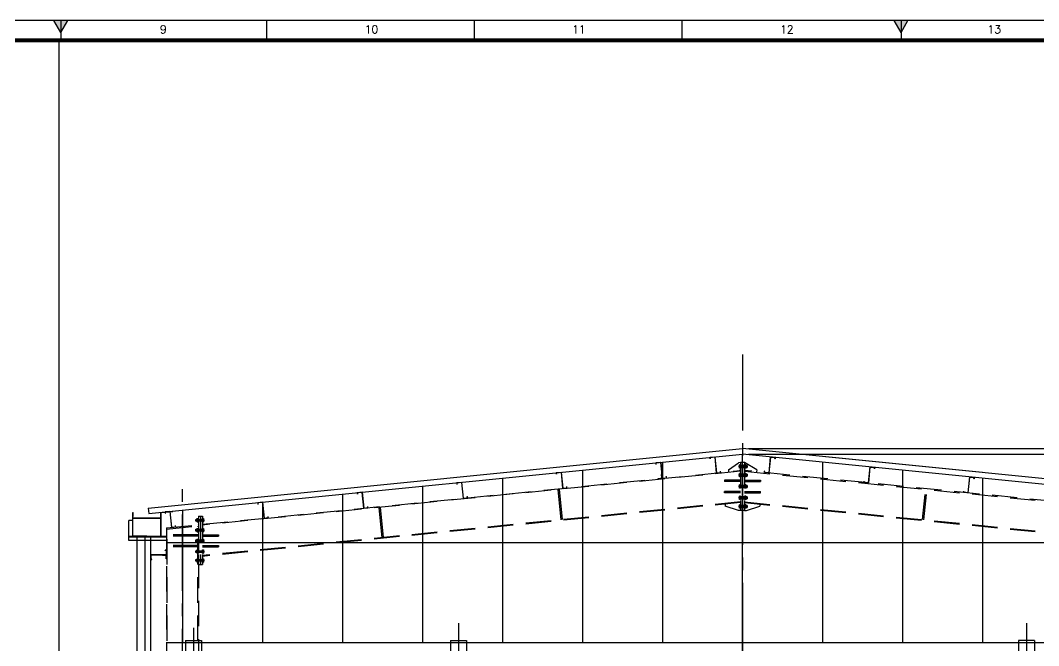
# Model space of a CAD drawing. Header units: millimetres. Extents: x -66 to 3621, y -1 to 3307.
# Drawn here: x 2278 to 2532.6, y 3148 to 3304.3 of the extents above; entities that cross this region are included whole.
import ezdxf
from ezdxf.enums import TextEntityAlignment as Align

# ---------------------------------------------------------------- set-up
doc = ezdxf.new("R2010")
doc.units = ezdxf.units.MM
doc.linetypes.add('CENTER2', pattern=[28.575, 19.05, -3.175, 3.175, -3.175])
doc.linetypes.add('DASHED2', pattern=[9.525, 6.35, -3.175])
for name, color, linetype in [('BORDER', 6, 'Continuous'), ('MAIN-1', 7, 'Continuous'), ('MAIN-2', 7, 'Continuous')]:
    doc.layers.add(name, color=color, linetype=linetype)
doc.styles.add('ACISOTS', font='isocp.shx')
doc.styles.add('ROMANS', font='romans.shx', dxfattribs={"width": 0.8})
doc.styles.get("Standard").update_dxf_attribs({"font": 'arial.ttf'})
doc.dimstyles.new('ISO-25', dxfattribs={"dimtxt": 4, "dimasz": 3.5, "dimexe": 1.5, "dimexo": 1.5, "dimgap": 1.5, "dimtad": 1, "dimtxsty": 'Standard', "dimcen": 0, "dimadec": 0, "dimazin": 0, "dimtfac": 1, "dimtmove": 0, "dimatfit": 3, "dimfxl": 1, "dimarcsym": 0})

# ---------------------------------------------------------------- blocks, each defined once
blk = doc.blocks.new('A1B')
at = {"layer": 'BORDER'}
for p, q in [((420.5, 587), (418.77, 590)), ((420.5, 590), (420.5, 585)), ((420.5, 587), (422.23, 590)), ((420.5, 588), (420.5, 585)), ((630.5, 587), (628.77, 590)), ((630.5, 590), (630.5, 585)), ((630.5, 587), (632.23, 590))]:
    blk.add_line(p, q, dxfattribs=at)
at = {"layer": 'BORDER', "color": 1}
for p, q in [((471.94, 585), (471.94, 590)), ((523.88, 585), (523.88, 590)), ((575.81, 585), (575.81, 590))]:
    blk.add_line(p, q, dxfattribs=at)
at = {"layer": 'BORDER'}
blk.add_lwpolyline([(837, 3), (837, 590), (3, 590), (3, 3)], close=True, dxfattribs=at)
at = {"layer": 'BORDER', "const_width": 1}
blk.add_lwpolyline([(8, 8), (832, 8), (832, 585), (8, 585)], close=True, dxfattribs=at)
at = {"layer": 'BORDER'}
for points in [[(422.23, 590), (418.77, 590), (420.5, 587)], [(632.23, 590), (628.77, 590), (630.5, 587)]]:
    blk.add_solid(points, dxfattribs=at)
at = {"layer": 'BORDER', "color": 1, "style": 'ROMANS'}
for s, p in [('9', (446.1, 586.75)), ('10', (498.13, 586.75)), ('11', (549.97, 586.75)), ('12', (601.96, 586.75)), ('13', (653.79, 586.75))]:
    blk.add_text(s, height=2, dxfattribs=at).set_placement(p, align=Align.CENTER)
blk = doc.blocks.new('A$7E9510B2728334')
for p, q in [((50, 50), (0, 50)), ((0, 50), (0, 0)), ((0, 0), (5, 0)), ((5, 0), (5, 40)), ((50, 45), (10, 45)), ((50, 50), (50, 45))]:
    blk.add_line(p, q)
at = {"extrusion": (0, 0, -1)}
blk.add_arc((-10, 40), 5, 0, 90, dxfattribs=at)
blk = doc.blocks.new('A$7E9510B2D7BB')
at = {"color": 4}
for p, q in [((61, 200), (0, 200)), ((0, 200), (0, 183)), ((0, 183), (1.8, 183)), ((1.8, 183), (1.8, 198.2)), ((59.2, 198.2), (1.8, 198.2)), ((59.2, 198.2), (59.2, 0)), ((61, 200), (61, 1.8)), ((59.2, 0), (114.2, 0)), ((61, 1.8), (112.4, 1.8)), ((112.4, 1.8), (112.4, 17)), ((112.4, 17), (114.2, 17)), ((114.2, 0), (114.2, 17))]:
    blk.add_line(p, q, dxfattribs=at)
blk = doc.blocks.new('*D6222')
at = {"color": 0, "lineweight": -2}
for p, q in [((2460.06, 3197.28), (2643.45, 3197.28)), ((2641.95, 2980.78), (2641.95, 3193.78)), ((2623.25, 2977.28), (2643.45, 2977.28))]:
    blk.add_line(p, q, dxfattribs=at)
at = {"color": 0}
for points in [[(2642.54, 3193.78), (2641.37, 3193.78), (2641.95, 3197.28)], [(2641.37, 2980.78), (2642.54, 2980.78), (2641.95, 2977.28)]]:
    blk.add_solid(points, dxfattribs=at)
at = {"layer": 'Defpoints', "color": 0}
for p in [(2458.56, 3197.28), (2641.95, 3197.28), (2621.75, 2977.28)]:
    blk.add_point(p, dxfattribs=at)
at = {"color": 0, "insert": (2638.45, 3087.28), "char_height": 4, "attachment_point": 5, "rotation": 90, "style": 'ACISOTS'}
blk.add_mtext('11000', dxfattribs=at)
blk = doc.blocks.new('A$7E96CE153525B')
blk.add_line((2.34, 0.42), (0, 0.42))
at = {"layer": 'MAIN-1'}
for p, q in [((0.19, 0.78), (0.22, 0.83)), ((0.19, 0.78), (0.19, 0.73)), ((0.19, 0.76), (0.2, 0.77)), ((0.19, 0.75), (0.19, 0.76)), ((0.19, 0.74), (0.19, 0.75)), ((0.19, 0.73), (0.19, 0.74)), ((0.19, 0.73), (0.19, 0.42)), ((0.19, 0.72), (0.19, 0.73)), ((0.19, 0.71), (0.19, 0.72)), ((0.19, 0.7), (0.19, 0.71)), ((0.2, 0.69), (0.19, 0.7)), ((0.19, 0.48), (0.2, 0.5)), ((0.19, 0.46), (0.19, 0.48)), ((0.19, 0.44), (0.19, 0.46)), ((0.19, 0.42), (0.19, 0.44)), ((0.19, 0.4), (0.19, 0.42)), ((0.19, 0.42), (0.19, 0.1)), ((0.19, 0.38), (0.19, 0.4)), ((0.19, 0.36), (0.19, 0.38)), ((0.2, 0.34), (0.19, 0.36)), ((0.19, 0.13), (0.2, 0.14)), ((0.19, 0.12), (0.19, 0.13)), ((0.19, 0.11), (0.19, 0.12)), ((0.19, 0.1), (0.19, 0.11)), ((0.19, 0.1), (0.19, 0.06)), ((0.19, 0.09), (0.19, 0.1)), ((0.19, 0.08), (0.19, 0.09)), ((0.19, 0.07), (0.19, 0.08)), ((0.2, 0.06), (0.19, 0.07)), ((0.22, 0), (0.19, 0.06)), ((0.2, 0.79), (0.21, 0.8)), ((0.2, 0.78), (0.2, 0.79)), ((0.2, 0.77), (0.2, 0.78)), ((0.2, 0.68), (0.2, 0.69)), ((0.2, 0.67), (0.2, 0.68)), ((0.21, 0.66), (0.2, 0.67)), ((0.2, 0.54), (0.21, 0.56)), ((0.2, 0.52), (0.2, 0.54)), ((0.2, 0.5), (0.2, 0.52)), ((0.2, 0.32), (0.2, 0.34)), ((0.2, 0.3), (0.2, 0.32)), ((0.21, 0.27), (0.2, 0.3)), ((0.2, 0.16), (0.21, 0.17)), ((0.2, 0.15), (0.2, 0.16)), ((0.2, 0.14), (0.2, 0.15)), ((0.2, 0.05), (0.2, 0.06)), ((0.2, 0.04), (0.2, 0.05)), ((0.21, 0.03), (0.2, 0.04)), ((0.21, 0.81), (0.22, 0.82)), ((0.21, 0.8), (0.21, 0.81)), ((0.21, 0.65), (0.21, 0.66)), ((0.22, 0.63), (0.21, 0.65)), ((0.21, 0.58), (0.22, 0.6)), ((0.21, 0.56), (0.21, 0.58)), ((0.21, 0.25), (0.21, 0.27)), ((0.22, 0.23), (0.21, 0.25)), ((0.21, 0.19), (0.22, 0.2)), ((0.21, 0.17), (0.21, 0.19)), ((0.21, 0.02), (0.21, 0.03)), ((0.22, 0.01), (0.21, 0.02)), ((0.22, 0.82), (0.22, 0.83)), ((0.48, 0.83), (0.22, 0.83)), ((0.22, 0.62), (0.22, 0.63)), ((0.22, 0.6), (0.22, 0.62)), ((0.48, 0.62), (0.22, 0.62)), ((0.22, 0.21), (0.22, 0.23)), ((0.22, 0.2), (0.22, 0.21)), ((0.48, 0.21), (0.22, 0.21)), ((0.22, 0), (0.22, 0.01)), ((0.48, 0), (0.22, 0)), ((0.48, 0.62), (0.48, 0.83)), ((0.49, 0.75), (0.48, 0.77)), ((0.48, 0.21), (0.48, 0.62)), ((0.48, 0), (0.48, 0.21)), ((0.48, 0.07), (0.49, 0.08)), ((0.49, 0.75), (0.49, 0.75)), ((0.49, 0.75), (0.49, 0.08)), ((0.49, 0.75), (0.49, 0.08)), ((0.49, 0.08), (0.49, 0.08)), ((0.52, 0.66), (0.51, 0.66)), ((0.51, 0.66), (0.51, 0.42)), ((0.51, 0.42), (0.51, 0.18)), ((0.51, 0.18), (0.52, 0.18)), ((0.55, 0.62), (0.52, 0.66)), ((0.52, 0.66), (0.52, 0.18)), ((0.52, 0.18), (0.55, 0.21)), ((2.11, 0.66), (0.55, 0.66)), ((0.55, 0.66), (0.55, 0.18)), ((0.55, 0.18), (2.11, 0.18)), ((1.48, 0.75), (1.51, 0.83)), ((1.48, 0.75), (1.48, 0.09)), ((1.51, 0), (1.48, 0.09)), ((1.49, 0.77), (1.5, 0.78)), ((1.49, 0.76), (1.49, 0.77)), ((1.49, 0.75), (1.49, 0.76)), ((1.49, 0.74), (1.49, 0.75)), ((1.49, 0.73), (1.49, 0.74)), ((1.49, 0.72), (1.49, 0.73)), ((1.49, 0.71), (1.49, 0.72)), ((1.49, 0.7), (1.49, 0.71)), ((1.49, 0.69), (1.49, 0.7)), ((1.49, 0.68), (1.49, 0.69)), ((1.5, 0.67), (1.49, 0.68)), ((1.49, 0.51), (1.5, 0.53)), ((1.49, 0.49), (1.49, 0.51)), ((1.49, 0.47), (1.49, 0.49)), ((1.49, 0.45), (1.49, 0.47)), ((1.49, 0.43), (1.49, 0.45)), ((1.49, 0.41), (1.49, 0.43)), ((1.49, 0.39), (1.49, 0.41)), ((1.49, 0.36), (1.49, 0.39)), ((1.49, 0.34), (1.49, 0.36)), ((1.49, 0.32), (1.49, 0.34)), ((1.5, 0.3), (1.49, 0.32)), ((1.49, 0.15), (1.5, 0.16)), ((1.49, 0.14), (1.49, 0.15)), ((1.49, 0.13), (1.49, 0.14)), ((1.49, 0.12), (1.49, 0.13)), ((1.49, 0.11), (1.49, 0.12)), ((1.49, 0.1), (1.49, 0.11)), ((1.49, 0.09), (1.49, 0.1)), ((1.49, 0.08), (1.49, 0.09)), ((1.49, 0.07), (1.49, 0.08)), ((1.49, 0.06), (1.49, 0.07)), ((1.5, 0.05), (1.49, 0.06)), ((1.5, 0.81), (1.51, 0.82)), ((1.5, 0.8), (1.5, 0.81)), ((1.5, 0.78), (1.5, 0.8)), ((1.5, 0.66), (1.5, 0.67)), ((1.5, 0.65), (1.5, 0.66)), ((1.51, 0.64), (1.5, 0.65)), ((1.5, 0.58), (1.51, 0.6)), ((1.5, 0.55), (1.5, 0.58)), ((1.5, 0.53), (1.5, 0.55)), ((1.5, 0.28), (1.5, 0.3)), ((1.5, 0.26), (1.5, 0.28)), ((1.51, 0.23), (1.5, 0.26)), ((1.5, 0.18), (1.51, 0.2)), ((1.5, 0.17), (1.5, 0.18)), ((1.5, 0.16), (1.5, 0.17)), ((1.5, 0.04), (1.5, 0.05)), ((1.5, 0.02), (1.5, 0.04)), ((1.51, 0.01), (1.5, 0.02)), ((1.51, 0.82), (1.51, 0.83)), ((1.82, 0.83), (1.51, 0.83)), ((1.51, 0.62), (1.51, 0.64)), ((1.51, 0.6), (1.51, 0.62)), ((1.82, 0.62), (1.51, 0.62)), ((1.51, 0.21), (1.51, 0.23)), ((1.82, 0.21), (1.51, 0.21)), ((1.51, 0.2), (1.51, 0.21)), ((1.51, 0), (1.51, 0.01)), ((1.82, 0), (1.51, 0)), ((1.82, 0.83), (1.86, 0.75)), ((1.82, 0.83), (1.83, 0.82)), ((1.83, 0.64), (1.82, 0.62)), ((1.82, 0.62), (1.83, 0.6)), ((1.83, 0.23), (1.82, 0.21)), ((1.82, 0.21), (1.83, 0.2)), ((1.86, 0.09), (1.82, 0)), ((1.83, 0.01), (1.82, 0)), ((1.83, 0.82), (1.83, 0.81)), ((1.83, 0.81), (1.83, 0.8)), ((1.83, 0.8), (1.84, 0.78)), ((1.84, 0.67), (1.83, 0.66)), ((1.83, 0.66), (1.83, 0.65)), ((1.83, 0.65), (1.83, 0.64)), ((1.83, 0.6), (1.83, 0.58)), ((1.83, 0.58), (1.83, 0.55)), ((1.83, 0.55), (1.84, 0.53)), ((1.84, 0.3), (1.83, 0.28)), ((1.83, 0.28), (1.83, 0.26)), ((1.83, 0.26), (1.83, 0.23)), ((1.83, 0.2), (1.83, 0.18)), ((1.83, 0.18), (1.83, 0.17)), ((1.83, 0.17), (1.84, 0.16)), ((1.84, 0.05), (1.83, 0.04)), ((1.83, 0.04), (1.83, 0.02)), ((1.83, 0.02), (1.83, 0.01)), ((1.84, 0.78), (1.84, 0.77)), ((1.84, 0.77), (1.84, 0.76)), ((1.84, 0.76), (1.84, 0.75)), ((1.84, 0.75), (1.84, 0.74)), ((1.84, 0.74), (1.84, 0.73)), ((1.84, 0.73), (1.84, 0.72)), ((1.84, 0.72), (1.84, 0.71)), ((1.84, 0.71), (1.84, 0.7)), ((1.84, 0.7), (1.84, 0.69)), ((1.84, 0.69), (1.84, 0.68)), ((1.84, 0.68), (1.84, 0.67)), ((1.84, 0.53), (1.84, 0.51)), ((1.84, 0.51), (1.84, 0.49)), ((1.84, 0.49), (1.84, 0.47)), ((1.84, 0.47), (1.84, 0.45)), ((1.84, 0.45), (1.84, 0.43)), ((1.84, 0.43), (1.84, 0.41)), ((1.84, 0.41), (1.84, 0.39)), ((1.84, 0.39), (1.84, 0.36)), ((1.84, 0.36), (1.84, 0.34)), ((1.84, 0.34), (1.84, 0.32)), ((1.84, 0.32), (1.84, 0.3)), ((1.84, 0.16), (1.84, 0.15)), ((1.84, 0.15), (1.84, 0.14)), ((1.84, 0.14), (1.84, 0.13)), ((1.84, 0.13), (1.84, 0.12)), ((1.84, 0.12), (1.84, 0.11)), ((1.84, 0.11), (1.84, 0.1)), ((1.84, 0.1), (1.84, 0.09)), ((1.84, 0.09), (1.84, 0.08)), ((1.84, 0.08), (1.84, 0.07)), ((1.84, 0.07), (1.84, 0.06)), ((1.84, 0.06), (1.84, 0.05)), ((1.86, 0.09), (1.86, 0.75)), ((2.15, 0.62), (2.11, 0.66)), ((2.11, 0.66), (2.11, 0.18)), ((2.11, 0.18), (2.15, 0.21)), ((2.15, 0.62), (2.15, 0.21))]:
    blk.add_line(p, q, dxfattribs=at)
for centre, start, end in [((0.51, 0.67), 180, 270), ((0.51, 0.16), 90, 180)]:
    blk.add_arc(centre, 0.016, start, end, dxfattribs=at)
at = {"layer": 'MAIN-2'}
for p, q in [((0.2, 0.77), (0.19, 0.76)), ((0.19, 0.76), (0.19, 0.75)), ((0.19, 0.75), (0.19, 0.74)), ((0.19, 0.74), (0.19, 0.73)), ((0.19, 0.73), (0.19, 0.72)), ((0.19, 0.72), (0.19, 0.71)), ((0.19, 0.71), (0.19, 0.7)), ((0.19, 0.7), (0.2, 0.69)), ((0.2, 0.5), (0.19, 0.48)), ((0.19, 0.48), (0.19, 0.46)), ((0.19, 0.46), (0.19, 0.44)), ((0.19, 0.44), (0.19, 0.42)), ((0.19, 0.42), (0.19, 0.4)), ((0.19, 0.4), (0.19, 0.38)), ((0.19, 0.38), (0.19, 0.36)), ((0.19, 0.36), (0.2, 0.34)), ((0.2, 0.14), (0.19, 0.13)), ((0.19, 0.13), (0.19, 0.12)), ((0.19, 0.12), (0.19, 0.11)), ((0.19, 0.11), (0.19, 0.1)), ((0.19, 0.1), (0.19, 0.09)), ((0.19, 0.09), (0.19, 0.08)), ((0.19, 0.08), (0.19, 0.07)), ((0.19, 0.07), (0.2, 0.06)), ((0.21, 0.8), (0.2, 0.79)), ((0.2, 0.79), (0.2, 0.78)), ((0.2, 0.78), (0.2, 0.77)), ((0.2, 0.69), (0.2, 0.68)), ((0.2, 0.68), (0.2, 0.67)), ((0.2, 0.67), (0.21, 0.66)), ((0.21, 0.56), (0.2, 0.54)), ((0.2, 0.54), (0.2, 0.52)), ((0.2, 0.52), (0.2, 0.5)), ((0.2, 0.34), (0.2, 0.32)), ((0.2, 0.32), (0.2, 0.3)), ((0.2, 0.3), (0.21, 0.27)), ((0.21, 0.17), (0.2, 0.16)), ((0.2, 0.16), (0.2, 0.15)), ((0.2, 0.15), (0.2, 0.14)), ((0.2, 0.06), (0.2, 0.05)), ((0.2, 0.05), (0.2, 0.04)), ((0.2, 0.04), (0.21, 0.03)), ((0.22, 0.82), (0.21, 0.81)), ((0.21, 0.81), (0.21, 0.8)), ((0.21, 0.66), (0.21, 0.65)), ((0.21, 0.65), (0.22, 0.63)), ((0.22, 0.6), (0.21, 0.58)), ((0.21, 0.58), (0.21, 0.56)), ((0.21, 0.27), (0.21, 0.25)), ((0.21, 0.25), (0.22, 0.23)), ((0.22, 0.2), (0.21, 0.19)), ((0.21, 0.19), (0.21, 0.17)), ((0.21, 0.03), (0.21, 0.02)), ((0.21, 0.02), (0.22, 0.01)), ((0.22, 0.83), (0.22, 0.82)), ((0.22, 0.63), (0.22, 0.62)), ((0.22, 0.62), (0.22, 0.6)), ((0.48, 0.62), (0.22, 0.62)), ((0.22, 0.23), (0.22, 0.21)), ((0.22, 0.21), (0.22, 0.2)), ((0.48, 0.21), (0.22, 0.21)), ((0.22, 0.01), (0.22, 0)), ((0.49, 0.08), (0.49, 0.75)), ((0.51, 0.42), (0.51, 0.66)), ((0.51, 0.18), (0.51, 0.42)), ((0.52, 0.18), (0.52, 0.66)), ((1.48, 0.66), (1.51, 0.62)), ((1.51, 0.21), (1.48, 0.18)), ((1.5, 0.78), (1.49, 0.77)), ((1.49, 0.77), (1.49, 0.76)), ((1.49, 0.76), (1.49, 0.75)), ((1.49, 0.75), (1.49, 0.74)), ((1.49, 0.74), (1.49, 0.73)), ((1.49, 0.73), (1.49, 0.72)), ((1.49, 0.72), (1.49, 0.71)), ((1.49, 0.71), (1.49, 0.7)), ((1.49, 0.7), (1.49, 0.69)), ((1.49, 0.69), (1.49, 0.68)), ((1.49, 0.68), (1.5, 0.67)), ((1.5, 0.53), (1.49, 0.51)), ((1.49, 0.51), (1.49, 0.49)), ((1.49, 0.49), (1.49, 0.47)), ((1.49, 0.47), (1.49, 0.45)), ((1.49, 0.45), (1.49, 0.43)), ((1.49, 0.43), (1.49, 0.41)), ((1.49, 0.41), (1.49, 0.39)), ((1.49, 0.39), (1.49, 0.36)), ((1.49, 0.36), (1.49, 0.34)), ((1.49, 0.34), (1.49, 0.32)), ((1.49, 0.32), (1.5, 0.3)), ((1.5, 0.16), (1.49, 0.15)), ((1.49, 0.15), (1.49, 0.14)), ((1.49, 0.14), (1.49, 0.13)), ((1.49, 0.13), (1.49, 0.12)), ((1.49, 0.12), (1.49, 0.11)), ((1.49, 0.11), (1.49, 0.1)), ((1.49, 0.1), (1.49, 0.09)), ((1.49, 0.09), (1.49, 0.08)), ((1.49, 0.08), (1.49, 0.07)), ((1.49, 0.07), (1.49, 0.06)), ((1.49, 0.06), (1.5, 0.05)), ((1.51, 0.82), (1.5, 0.81)), ((1.5, 0.81), (1.5, 0.8)), ((1.5, 0.8), (1.5, 0.78)), ((1.5, 0.67), (1.5, 0.66)), ((1.5, 0.66), (1.5, 0.65)), ((1.5, 0.65), (1.51, 0.64)), ((1.51, 0.6), (1.5, 0.58)), ((1.5, 0.58), (1.5, 0.55)), ((1.5, 0.55), (1.5, 0.53)), ((1.5, 0.3), (1.5, 0.28)), ((1.5, 0.28), (1.5, 0.26)), ((1.5, 0.26), (1.51, 0.23)), ((1.51, 0.2), (1.5, 0.18)), ((1.5, 0.18), (1.5, 0.17)), ((1.5, 0.17), (1.5, 0.16)), ((1.5, 0.05), (1.5, 0.04)), ((1.5, 0.04), (1.5, 0.02)), ((1.5, 0.02), (1.51, 0.01)), ((1.51, 0.83), (1.51, 0.82)), ((1.51, 0.64), (1.51, 0.62)), ((1.51, 0.62), (1.82, 0.62)), ((1.51, 0.62), (1.51, 0.21)), ((1.51, 0.62), (1.51, 0.6)), ((1.51, 0.21), (1.51, 0.62)), ((1.82, 0.62), (1.51, 0.62)), ((1.51, 0.23), (1.51, 0.21)), ((1.82, 0.21), (1.51, 0.21)), ((1.51, 0.21), (1.51, 0.2)), ((1.82, 0.21), (1.51, 0.21)), ((1.51, 0.01), (1.51, 0)), ((1.83, 0.82), (1.82, 0.83)), ((1.82, 0.62), (1.86, 0.66)), ((1.82, 0.62), (1.83, 0.64)), ((1.82, 0.62), (1.82, 0.21)), ((1.83, 0.6), (1.82, 0.62)), ((1.82, 0.21), (1.82, 0.62)), ((1.82, 0.21), (1.83, 0.23)), ((1.86, 0.18), (1.82, 0.21)), ((1.83, 0.2), (1.82, 0.21)), ((1.82, 0), (1.83, 0.01)), ((1.83, 0.81), (1.83, 0.82)), ((1.83, 0.8), (1.83, 0.81)), ((1.84, 0.78), (1.83, 0.8)), ((1.83, 0.66), (1.84, 0.67)), ((1.83, 0.65), (1.83, 0.66)), ((1.83, 0.64), (1.83, 0.65)), ((1.83, 0.58), (1.83, 0.6)), ((1.83, 0.55), (1.83, 0.58)), ((1.84, 0.53), (1.83, 0.55)), ((1.83, 0.28), (1.84, 0.3)), ((1.83, 0.26), (1.83, 0.28)), ((1.83, 0.23), (1.83, 0.26)), ((1.83, 0.18), (1.83, 0.2)), ((1.83, 0.17), (1.83, 0.18)), ((1.84, 0.16), (1.83, 0.17)), ((1.83, 0.04), (1.84, 0.05)), ((1.83, 0.02), (1.83, 0.04)), ((1.83, 0.01), (1.83, 0.02)), ((1.84, 0.77), (1.84, 0.78)), ((1.84, 0.76), (1.84, 0.77)), ((1.84, 0.75), (1.84, 0.76)), ((1.84, 0.74), (1.84, 0.75)), ((1.84, 0.73), (1.84, 0.74)), ((1.84, 0.72), (1.84, 0.73)), ((1.84, 0.71), (1.84, 0.72)), ((1.84, 0.7), (1.84, 0.71)), ((1.84, 0.69), (1.84, 0.7)), ((1.84, 0.68), (1.84, 0.69)), ((1.84, 0.67), (1.84, 0.68)), ((1.84, 0.51), (1.84, 0.53)), ((1.84, 0.49), (1.84, 0.51)), ((1.84, 0.47), (1.84, 0.49)), ((1.84, 0.45), (1.84, 0.47)), ((1.84, 0.43), (1.84, 0.45)), ((1.84, 0.41), (1.84, 0.43)), ((1.84, 0.39), (1.84, 0.41)), ((1.84, 0.36), (1.84, 0.39)), ((1.84, 0.34), (1.84, 0.36)), ((1.84, 0.32), (1.84, 0.34)), ((1.84, 0.3), (1.84, 0.32)), ((1.84, 0.15), (1.84, 0.16)), ((1.84, 0.14), (1.84, 0.15)), ((1.84, 0.13), (1.84, 0.14)), ((1.84, 0.12), (1.84, 0.13)), ((1.84, 0.11), (1.84, 0.12)), ((1.84, 0.1), (1.84, 0.11)), ((1.84, 0.09), (1.84, 0.1)), ((1.84, 0.08), (1.84, 0.09)), ((1.84, 0.07), (1.84, 0.08)), ((1.84, 0.06), (1.84, 0.07)), ((1.84, 0.05), (1.84, 0.06)), ((2.11, 0.18), (2.11, 0.66))]:
    blk.add_line(p, q, dxfattribs=at)
blk = doc.blocks.new('A$7E96CD2D2E318')
for p, q in [((0, 1), (0, 0)), ((0, 1), (0.12, 1)), ((0, 0), (1, 0)), ((0.12, 1), (0.12, 0.12)), ((1, 0.12), (0.12, 0.12)), ((1, 0), (1, 0.12))]:
    blk.add_line(p, q)
blk = doc.blocks.new('A$7E981CD1033221')
for p, q in [((0, 6.03), (0.1, 6.03)), ((0, 0), (0, 6.03)), ((0.05, 0.05), (0.05, 5.98)), ((0.1, 5.03), (0.1, 6.03)), ((6.95, 6.03), (9.97, 6.33)), ((6.95, 6.03), (6.95, 0.05)), ((7, 5.98), (9.98, 6.28)), ((7, 5.98), (7, 0)), ((9.97, 6.33), (9.98, 6.28)), ((0, 5.03), (0.1, 5.03)), ((7, 0), (0, 0)), ((3.05, 0.1), (0.05, 0.1)), ((0.05, 0.1), (0.05, 0.05)), ((6.95, 0.05), (0.05, 0.05)), ((3.05, 0.1), (3.05, 0.05))]:
    blk.add_line(p, q)
blk = doc.blocks.new('*D6228')
at = {"color": 0, "lineweight": -2}
for p, q in [((2460.06, 3195.86), (2631.55, 3195.86)), ((2630.05, 3192.36), (2630.05, 3152.28)), ((2603.86, 3148.78), (2631.55, 3148.78))]:
    blk.add_line(p, q, dxfattribs=at)
at = {"color": 0}
for points in [[(2630.64, 3192.36), (2629.47, 3192.36), (2630.05, 3195.86)], [(2629.47, 3152.28), (2630.64, 3152.28), (2630.05, 3148.78)]]:
    blk.add_solid(points, dxfattribs=at)
at = {"layer": 'Defpoints', "color": 0}
for p in [(2458.56, 3195.86), (2602.36, 3148.78), (2630.05, 3148.78)]:
    blk.add_point(p, dxfattribs=at)
at = {"color": 0, "insert": (2626.55, 3172.32), "char_height": 4, "attachment_point": 5, "rotation": 90, "style": 'ACISOTS'}
blk.add_mtext('2354', dxfattribs=at)

msp = doc.modelspace()

# ---------------------------------------------------------------- linework, layer by layer
for p, q in [((2287.6571, 3299.33669), (2287.6571, 2722.33669)), ((2309.98134, 3182.41994), (2458.55649, 3197.27745)), ((2607.13164, 3182.41994), (2458.55649, 3197.27745)), ((2518.55649, 3191.27745), (2458.55649, 3197.27745)), ((2310.1198, 3181.03401), (2458.55649, 3195.86351)), ((2606.99318, 3181.03401), (2458.55649, 3195.86351)), ((2413.24313, 3179.49187), (2412.48532, 3187.06999)), ((2413.56154, 3179.52371), (2412.80373, 3187.10183)), ((2309.98134, 3182.41994), (2310.1198, 3181.03401)), ((2368.44656, 3175.01221), (2367.68874, 3182.59034)), ((2368.76497, 3175.04405), (2368.00716, 3182.62218)), ((2305.12784, 3174.28923), (2305.12784, 3179.28923)), ((2306.12784, 3179.28923), (2305.12784, 3179.28923)), ((2313.07784, 3179.86245), (2306.17784, 3179.86245)), ((2313.07784, 3179.81245), (2306.17784, 3179.81245)), ((2314.57649, 3175.28923), (2305.12784, 3175.28923)), ((2314.57649, 3175.28923), (2305.12784, 3175.28923)), ((2314.57649, 3175.16923), (2305.12784, 3175.16923)), ((2314.58141, 3174.28923), (2305.12784, 3174.28923)), ((2309.67649, 3175.38923), (2306.67649, 3175.38923)), ((2306.67649, 3175.38923), (2306.67649, 3175.33923)), ((2307.17649, 3175.38923), (2307.17649, 2977.27745)), ((2309.17649, 3175.38923), (2309.17649, 2977.27745)), ((2309.17649, 3175.28923), (2309.17649, 2977.27745)), ((2309.67649, 3175.38923), (2309.67649, 3175.33923)), ((2310.57649, 3175.34935), (2310.57649, 2977.27745)), ((2314.57649, 3173.77745), (2602.36449, 3173.77745)), ((2387.55649, 3153.67597), (2387.55649, 3140.10347)), ((2529.55649, 3153.67597), (2529.55649, 3140.10347)), ((2321.28649, 3152.45143), (2321.28649, 3142.10347)), ((2314.57649, 3148.77745), (2602.36449, 3148.77745)), ((2319.28649, 3149.27745), (2319.28649, 3145.27745)), ((2319.28649, 3149.27745), (2323.28649, 3149.27745)), ((2323.28649, 3149.27745), (2323.28649, 3145.27745)), ((2385.55649, 3149.27745), (2385.55649, 3145.27745)), ((2385.55649, 3149.27745), (2389.55649, 3149.27745)), ((2389.55649, 3149.27745), (2389.55649, 3145.27745)), ((2531.55649, 3149.27745), (2527.55649, 3149.27745)), ((2527.55649, 3149.27745), (2527.55649, 3145.27745)), ((2531.55649, 3149.27745), (2531.55649, 3145.27745))]:
    msp.add_line(p, q)
at = {"linetype": 'CENTER2'}
for p, q in [((2458.55649, 3220.83913), (2458.55649, 2953.71577)), ((2318.55649, 2961.72663), (2318.55649, 3187.30137)), ((2458.55649, 2974.42961), (2458.55649, 3160.60529))]:
    msp.add_line(p, q, dxfattribs=at)
at = {"color": 4}
for p, q in [((2458.55649, 3148.77745), (2458.55649, 3195.86351)), ((2418.55649, 3191.86733), (2418.55649, 3148.77745)), ((2438.55649, 3193.86542), (2438.55649, 3148.77745)), ((2478.55649, 3193.86542), (2478.55649, 3148.77745)), ((2498.55649, 3191.86733), (2498.55649, 3148.77745)), ((2398.55649, 3189.86924), (2398.55649, 3148.77745)), ((2518.55649, 3189.86924), (2518.55649, 3148.77745)), ((2378.55649, 3187.87115), (2378.55649, 3148.77745)), ((2358.55649, 3185.87306), (2358.55649, 3148.77745)), ((2318.55649, 3181.87687), (2318.55649, 3148.77745)), ((2338.55649, 3183.87497), (2338.55649, 3148.77745))]:
    msp.add_line(p, q, dxfattribs=at)
at = {"color": 2, "linetype": 'DASHED2'}
for p, q in [((2455.0216, 3191.99294), (2457.55897, 3193.74389)), ((2455.0216, 3191.99294), (2455.07135, 3191.49542)), ((2458.05649, 3193.79365), (2457.55897, 3193.74389)), ((2457.81768, 3191.78125), (2458.05649, 3192.04513)), ((2458.05649, 3193.79365), (2458.05649, 3181.80035)), ((2459.05649, 3193.79365), (2458.05649, 3193.79365)), ((2459.05649, 3193.79365), (2458.05649, 3193.79365)), ((2458.55649, 3193.35513), (2458.55649, 3180.96453)), ((2462.09232, 3192.0023), (2459.05649, 3193.79365)), ((2459.05649, 3193.79365), (2459.05649, 3181.80035)), ((2459.2953, 3191.78125), (2459.05649, 3192.04513)), ((2462.09232, 3192.0023), (2462.04256, 3191.50478)), ((2323.53649, 3178.35448), (2458.05649, 3191.79365)), ((2458.05649, 3191.62711), (2323.53649, 3178.17511)), ((2454.05649, 3189.37363), (2454.05649, 3189.05363)), ((2458.05649, 3189.37363), (2454.05649, 3189.37363)), ((2593.57649, 3178.35448), (2459.05649, 3191.79365)), ((2459.05649, 3191.62711), (2593.57649, 3178.17511)), ((2459.05649, 3189.37363), (2463.05649, 3189.37363)), ((2463.05649, 3189.37363), (2463.05649, 3189.05363)), ((2458.05649, 3189.05363), (2454.05649, 3189.05363)), ((2459.05649, 3189.05363), (2463.05649, 3189.05363)), ((2503.55144, 3179.52371), (2504.30925, 3187.10183)), ((2503.86985, 3179.49187), (2504.62766, 3187.06999)), ((2454.05649, 3186.22668), (2454.05649, 3186.54668)), ((2458.05649, 3186.54668), (2454.05649, 3186.54668)), ((2458.05649, 3186.22668), (2454.05649, 3186.22668)), ((2459.05649, 3186.54668), (2463.05649, 3186.54668)), ((2459.05649, 3186.22668), (2463.05649, 3186.22668)), ((2463.05649, 3186.22668), (2463.05649, 3186.54668)), ((2458.05649, 3183.97321), (2323.53649, 3170.52121)), ((2458.05649, 3183.80035), (2323.53649, 3170.34835)), ((2454.22981, 3183.41768), (2454.22981, 3182.91768)), ((2457.55649, 3181.80035), (2454.22981, 3182.91768)), ((2458.05649, 3181.80035), (2457.55649, 3181.80035)), ((2459.05649, 3181.80035), (2458.05649, 3181.80035)), ((2459.05649, 3183.97321), (2593.57649, 3170.52121)), ((2459.05649, 3183.80035), (2593.57649, 3170.34835)), ((2459.05649, 3181.80035), (2459.55649, 3181.80035)), ((2459.55649, 3181.80035), (2462.88317, 3182.91768)), ((2462.88317, 3183.41768), (2462.88317, 3182.91768)), ((2322.53649, 3180.3546), (2323.53649, 3180.3546)), ((2322.53649, 3180.3546), (2322.53649, 3166.96272)), ((2323.03649, 3180.3546), (2323.03649, 3168.34835)), ((2323.53649, 3180.3546), (2323.53649, 3168.34835)), ((2314.57649, 3177.45934), (2322.53649, 3178.25458)), ((2314.57649, 3177.13774), (2322.53649, 3177.93299)), ((2314.57649, 3177.45934), (2314.57649, 2977.77745)), ((2314.74849, 2977.77745), (2314.74849, 3177.15493)), ((2322.19049, 3178.22001), (2322.19049, 3178.22013)), ((2322.36449, 2977.77745), (2322.36449, 3177.9158)), ((2322.53649, 3178.25458), (2322.53649, 2977.77745)), ((2322.53649, 3175.72715), (2314.74849, 3175.72715)), ((2322.53649, 3175.40715), (2314.74849, 3175.40715)), ((2323.53649, 3175.72715), (2327.53649, 3175.72715)), ((2323.53649, 3175.40715), (2327.53649, 3175.40715)), ((2327.53649, 3175.72715), (2327.53649, 3175.40715)), ((2322.53649, 3173.02986), (2314.74849, 3173.02986)), ((2322.53649, 3172.70986), (2314.74849, 3172.70986)), ((2323.53649, 3173.02986), (2327.53649, 3173.02986)), ((2323.53649, 3172.70986), (2327.53649, 3172.70986)), ((2327.53649, 3173.02986), (2327.53649, 3172.70986)), ((2322.53649, 3168.34835), (2323.53649, 3168.34835))]:
    msp.add_line(p, q, dxfattribs=at)
at = {"color": 3, "linetype": 'CENTER2'}
msp.add_line((2318.55649, 2961.72663), (2318.55649, 3187.30137), dxfattribs=at)

# ---------------------------------------------------------------- block references
for name, p in [('A1B', (1867.6571, 2714.33669)), ('A$7E981CD1033221', (2306.12784, 3175.28923))]:
    msp.add_blockref(name, p)
at = {"yscale": 0.02, "zscale": 0.02}
for name, p, xscale, rotation in [('A$7E9510B2D7BB', (2450.80859, 3191.06933), 0.02, 5.710593341966618), ('A$7E9510B2D7BB', (2437.26533, 3189.71652), 0.02, 5.710593341966618), ('A$7E9510B2D7BB', (2491.18056, 3188.58414), -0.02, 354.2894076758578), ('A$7E9510B2D7BB', (2412.38822, 3187.23029), 0.02, 5.710593341966618), ('A$7E9510B2728334', (2437.44841, 3189.73483), -0.02, 275.7105931042953), ('A$7E9510B2D7BB', (2516.05665, 3186.09818), -0.02, 354.2894076758578), ('A$7E9510B2D7BB', (2387.513, 3184.74603), 0.02, 5.710593341966618), ('A$7E9510B2D7BB', (2362.63683, 3182.26079), 0.02, 5.710593341966618), ('A$7E9510B2D7BB', (2314.59242, 3177.46084), 0.02, 5.710592324142199), ('A$7E9510B2D7BB', (2314.59242, 3177.46084), 0.02, 5.710592324142199), ('A$7E9510B2D7BB', (2337.76067, 3179.77555), 0.02, 5.710593341966618), ('A$7E9510B2D7BB', (2314.57649, 3169.57737), 0.02, 90.00000000000001), ('A$7E9510B2D7BB', (2314.57649, 3169.57737), 0.02, 90.00000000000001)]:
    msp.add_blockref(name, p, dxfattribs=dict(at, xscale=xscale, rotation=rotation))
at = {"color": 2, "linetype": 'DASHED2', "xscale": -0.02, "yscale": 0.02, "zscale": 0.02, "rotation": 354.2894066580334}
msp.add_blockref('A$7E9510B2D7BB', (2466.30439, 3191.06933), dxfattribs=at)
at = {"color": 2, "linetype": 'DASHED2'}
for p in [(2457.56439, 3192.37795), (2457.56439, 3190.21142), (2457.56439, 3187.38447), (2457.56439, 3184.55751), (2457.56439, 3182.38466)]:
    msp.add_blockref('A$7E96CE153525B', p, dxfattribs=at)
at = {"color": 2, "linetype": 'DASHED2', "xscale": -1}
for p in [(2324.02859, 3178.93879), (2324.02859, 3176.50011), (2324.02859, 3173.80281), (2324.02859, 3171.10551), (2324.02859, 3168.93266)]:
    msp.add_blockref('A$7E96CE153525B', p, dxfattribs=at)
at = {"color": 2, "linetype": 'DASHED2', "rotation": 180}
msp.add_blockref('A$7E96CD2D2E318', (2314.57649, 3170.76137), dxfattribs=at)
at = {"rotation": 180}
msp.add_blockref('A$7E96CD2D2E318', (2314.57649, 3170.76137), dxfattribs=at)

# ---------------------------------------------------------------- dimensions: what is measured, and where the dimension line sits
dim = msp.add_linear_dim(base=(2641.9543, 3197.27745), p1=(2621.75125, 2977.27745), p2=(2458.55649, 3197.27745), angle=90, dimstyle='ISO-25', override={"dimtxt": 4, "dimlfac": 50, "dimtxsty": 'ACISOTS'})
dim.commit()
dim.dimension.update_dxf_attribs({"geometry": '*D6222', "text_midpoint": (2641.9543, 3087.27745), "dimtype": 160})
dim = msp.add_linear_dim(base=(2630.05495, 3148.77745), p1=(2458.55649, 3195.86351), p2=(2602.36449, 3148.77745), angle=90, dimstyle='ISO-25', override={"dimtxt": 4, "dimdec": 0, "dimlfac": 50, "dimtxsty": 'ACISOTS'})
dim.commit()
dim.dimension.update_dxf_attribs({"geometry": '*D6228', "text_midpoint": (2626.55456, 3172.32048)})

doc.saveas('drawing.dxf')
